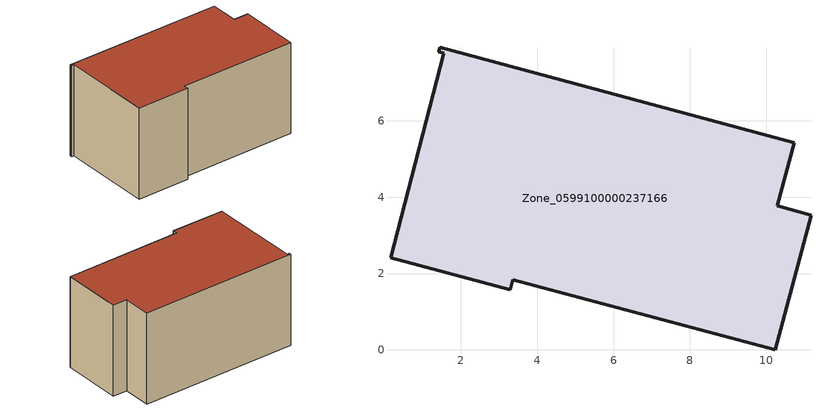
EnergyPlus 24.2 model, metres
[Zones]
Zone_0599100000237166
 floor ground (C_G): 10.29,3.77 11.17,3.53 10.23,0 3.36,1.84 3.29,1.58 0.16,2.42 1.56,7.77 1.42,7.81 1.45,7.93 10.73,5.43 z0
 wall outside (C_F): 1.56,7.77 0.16,2.42 3.29,1.58 3.36,1.84 10.23,0 11.17,3.53 10.29,3.77 10.73,5.43 1.45,7.93 1.42,7.81 1.56,7.77 z0:5.63
 roof outside (C_R): 10.73,5.43 1.45,7.93 1.42,7.81 1.56,7.77 0.16,2.42 3.29,1.58 3.36,1.84 10.23,0 11.17,3.53 10.29,3.77 z5.63
[BUILDING]
Pand.0599100000237166: North Axis=0; Terrain=City; Loads Convergence Tolerance Value=0.04; Temperature Convergence Tolerance Value=0.4; Solar Distribution=FullExterior; Maximum Number of Warmup Days=25; Minimum Number of Warmup Days=1
[Site:Location]
Rotterdam.The.Hague.AP_ZH_NLD Design_Conditions: Latitude=51.96; Longitude=4.45; Time Zone=1; Elevation=-4.5
[SITE:GROUNDTEMPERATURE:BUILDINGSURFACE]
18, 18, 18, 18, 18, 18, 18, 18, 18, 18, 18, 18
[MATERIAL] Thermal Absorptance=0.9; Solar Absorptance=0.7; Visible Absorptance=0.7
Name | Roughness | Thickness | Conductivity | Density | Specific Heat
G.TI.1975-1991 | MediumSmooth | 0.15 | 0.288461 | 540 | 1210
F.TI.1975-1991 | Rough | 0.3 | 0.230769 | 1920 | 840
R.TI.1975-1991 | MediumRough | 0.2 | 0.153846 | 1500 | 1000
[CONSTRUCTION]
C_G: G.TI.1975-1991
C_F: F.TI.1975-1991
C_R: R.TI.1975-1991
[ZONE]
Zone_0599100000237166: Type=1; Multiplier=1; Ceiling Height=Autocalculate; Volume=Autocalculate; Floor Area=autocalculate; Part of Total Floor Area=Yes
[ZONEINFILTRATION:DESIGNFLOWRATE]
Infil_Zone_0599100000237166: Zone or ZoneList or Space or SpaceList=Zone_0599100000237166; Schedule=AlwaysOn; Design Flow Rate Calculation Method=Flow/Area; Flow Rate per Floor Area=0.003; Constant Term Coefficient=1; Temperature Term Coefficient=0; Velocity Term Coefficient=0; Velocity Squared Term Coefficient=0
[HVACTEMPLATE:ZONE:IDEALLOADSAIRSYSTEM]
Zone_0599100000237166: Maximum Heating Supply Air Temperature=50; Minimum Cooling Supply Air Temperature=13; Maximum Heating Supply Air Humidity Ratio=0.0156; Minimum Cooling Supply Air Humidity Ratio=0.0077; Heating Limit=NoLimit; Cooling Limit=NoLimit; Dehumidification Control Type=ConstantSensibleHeatRatio; Cooling Sensible Heat Ratio=0.7; Dehumidification Setpoint=60; Humidification Control Type=None; Humidification Setpoint=30; Outdoor Air Method=None; Outdoor Air Flow Rate per Person=0.00944; Outdoor Air Flow Rate per Zone Floor Area=0; Outdoor Air Flow Rate per Zone=0; Demand Controlled Ventilation Type=None; Outdoor Air Economizer Type=NoEconomizer; Heat Recovery Type=None; Sensible Heat Recovery Effectiveness=0.7; Latent Heat Recovery Effectiveness=0.65
[ZONECONTROL:THERMOSTAT]
ThermostatControl_Zone_0599100000237166: Zone or ZoneList=Zone_0599100000237166; Control Type Schedule=DualSetpointControlType; Control 1=Thermostat_Zone_0599100000237166; Temperature Difference Between Cutout And Setpoint=0
[THERMOSTATSETPOINT:DUALSETPOINT]
Thermostat_Zone_0599100000237166: Heating Setpoint Temperature Schedule=HeatingSetpoint_Zone_0599100000237166; Cooling Setpoint Temperature Schedule=CoolingSetpoint_Zone_0599100000237166
[SCHEDULE:COMPACT]
HeatingSetpoint_Zone_0599100000237166: Through: 12/31, For: AllDays, Until: 24:00, 21
CoolingSetpoint_Zone_0599100000237166: Through: 12/31, For: AllDays, Until: 24:00, 24
DualSetpointControlType: Through: 12/31, For: AllDays, Until: 24:00, 4
AlwaysOn: Through: 12/31, For: AllDays, Until: 24:00, 1
